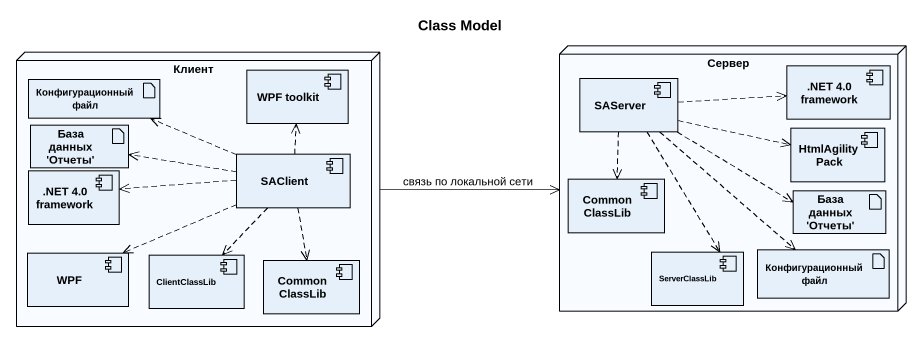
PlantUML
@startuml
title Class Model
node Сервер {
  component SAServer
  component ".NET 4.0 framework" as NET_4_0_framework
  component HtmlAgilityPack
  component CommonClassLib
  artifact "База данных 'Отчеты'" as База_данных_Отчеты_2
  component ServerClassLib
  artifact "Конфигурационный файл" as Конфигурационный_файл_2
}
node Клиент {
  artifact "Конфигурационный файл" as Конфигурационный_файл
  component "WPF toolkit" as WPF_toolkit
  artifact "База данных 'Отчеты'" as База_данных_Отчеты
  component ".NET 4.0 framework" as NET_4_0_framework_2
  component SAClient
  component WPF
  component ClientClassLib
  component "CommonClassLib" as CommonClassLib_2
}
Клиент -right-> Сервер : связь по локальной сети
SAServer .right.> NET_4_0_framework
SAServer .right.> HtmlAgilityPack
SAServer ..> CommonClassLib
SAServer .right.> База_данных_Отчеты_2
SAServer ..> ServerClassLib
SAServer ..> Конфигурационный_файл_2
SAClient .left.> Конфигурационный_файл
SAClient .up.> WPF_toolkit
SAClient .left.> База_данных_Отчеты
SAClient .left.> NET_4_0_framework_2
SAClient .left.> WPF
SAClient ..> ClientClassLib
SAClient ..> CommonClassLib_2
@enduml
